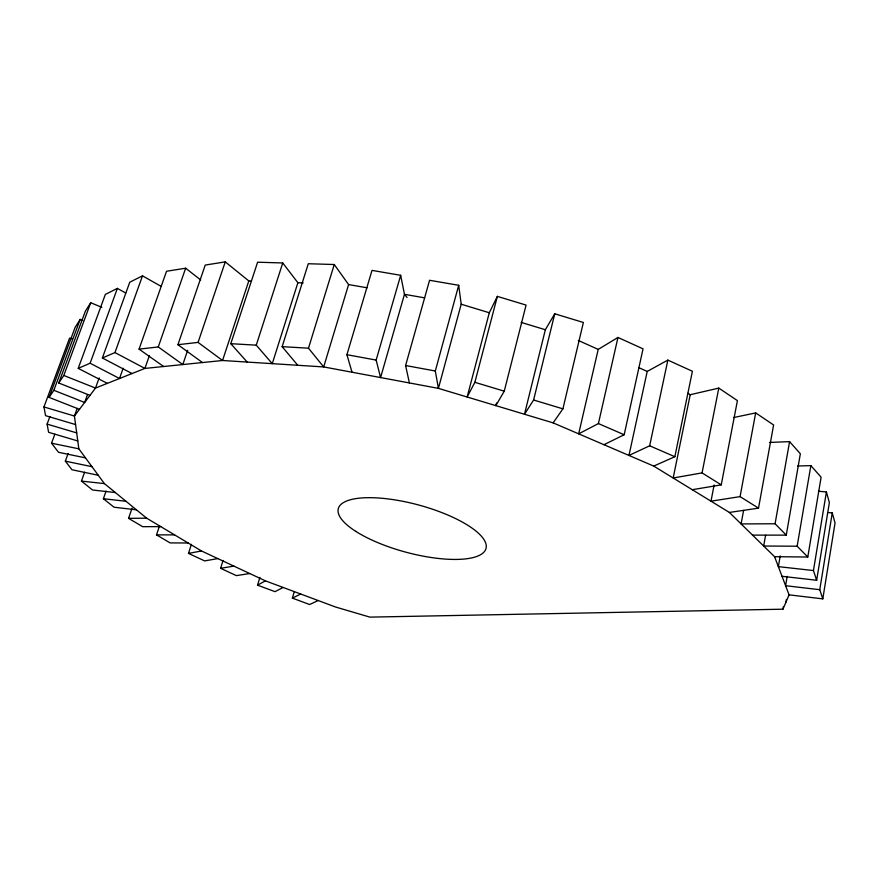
<?xml version="1.0" encoding="UTF-8"?>
<svg xmlns="http://www.w3.org/2000/svg" width="879" height="879" viewBox="0 0 879 879"><rect width="100%" height="100%" fill="white"/><g stroke="black" fill="none" stroke-linecap="round" stroke-linejoin="round"><path stroke-width="1.32" d="M789.067 594.841L782.947 609.191L369.905 617.124L335.503 606.993L265.414 580.854L201.489 550.968L146.65 518.181L104.403 483.604L78.835 448.817L74.429 416.02L95.492 388.078L144.903 368.422L222.552 360.5L323.681 366.928L438.412 388.364L553.111 422.865L653.712 466.079L729.372 512.446L774.564 556.682L789.067 594.841L822.799 598.874L819.766 589.699L832.248 512.918L828.216 512.534M822.799 598.874L835.05 522.961L832.248 512.918M782.013 576.305L816.657 580.272L829.369 502.59L826.403 491.954L818.437 491.24M816.657 580.272L813.449 570.559L826.403 491.954M774.564 556.682L807.79 557.022L821.107 477.187L810.856 465.617L797.66 466.013M787.188 576.371L785.595 585.711L819.766 589.699M782.947 609.191L783.409 606.521M785.969 602.115L786.419 599.412M807.79 557.022L797.154 546.211L810.856 465.617M780.211 555.913L778.344 566.636L813.449 570.559M752.534 535.113L786.265 535.135L800.351 453.773L789.584 441.621L769.477 442.445M786.265 535.135L775.08 523.763L789.584 441.621M765.598 535.267L763.675 546.035L797.154 546.211M729.372 512.446L758.522 508.15L773.608 424.975L755.687 412.91L733.46 417.58M743.59 510.435L741.096 523.928L775.08 523.763M758.522 508.15L740.063 496.624L755.687 412.91M692.256 489.702L721.241 484.867L737.415 400.626L718.802 388.1L690.213 394.726L687.993 393.265M714.122 484.999L710.99 501.184L740.063 496.624M690.213 394.726L673.171 478L702.057 472.891L718.802 388.1M674.852 456.717L692.399 371.257L667.853 360.104L647.219 371.432L628.968 455.443L649.658 445.796L674.852 456.717L653.712 466.079M649.658 445.796L667.853 360.104M603.961 444.697L624.178 434.742L643.043 348.842L617.959 337.459L598.214 349.402L578.668 433.841L598.412 423.579L617.959 337.459M553.111 422.865L562.912 408.845L583.381 322.483L554.748 313.792L545.343 329.735L524.499 414.251L533.608 400.011L554.748 313.792M496.514 403L495.844 405.637L504.26 391.177L526.082 305.09L497.36 296.377L489.295 312.748L467.145 397.011L474.869 382.321L497.36 296.377M458.706 285.29L461.2 304.233L438.412 388.364L435.314 371.004L458.706 285.29L429.567 280.28L405.604 365.521L409.383 382.936M400.67 275.314L404.461 294.322L380.585 377.563L376.146 360.082L400.67 275.314L372.004 270.38L346.919 354.698L352.018 372.224M318.165 600.533L309.606 604.521L292.377 598.116L294.267 591.655M283.115 587.458L275.017 591.666L257.536 585.172L259.898 577.393M348.6 284.576L323.681 366.928L308.485 348.183L282.148 346.656L308.287 263.733L334.262 264.524L348.6 284.576L367.147 287.807M308.485 348.183L334.262 264.524M249.735 573.526L236.363 575.624L220.607 568.317L223.068 560.45M297.882 282.719L272.27 363.664L256.261 345.161L230.803 343.689L257.613 262.206L282.741 262.964L297.882 282.719L303.178 282.906M217.783 558.594L204.653 560.912L188.491 553.407L191.413 544.365M256.261 345.161L282.741 262.964M248.79 280.917L222.552 360.5L198.072 342.403L177.932 344.7L205.236 265.073L225.266 261.876L248.79 280.917L251.493 281.016M188.15 543.002L170.108 542.903L156.517 534.871L159.506 525.884M198.072 342.403L225.266 261.876M160.747 526.609L142.673 526.686L128.565 518.357L132.037 508.161M187.666 350.281L182.821 364.554L158.264 346.952L139.058 349.139L166.538 271.248L185.656 268.205L200.687 279.972M149.419 355.501L144.903 368.422L114.962 352.578L102.36 357.984L132.037 373.542M136.454 509.831L114.017 507.216L103.403 498.712L106.073 491.053M158.264 346.952L185.656 268.205M123.159 368.268L119.511 378.519L90.119 363.236L78.209 368.356L107.337 383.365M115.336 492.548L92.548 490.01L81.439 481.099L84.604 472.199M114.962 352.578L142.497 275.841L161.077 286.334M99.162 377.893L95.492 388.078L63.804 375.465L58.75 382.991L89.988 395.374M87.45 394.748L84.659 402.461L53.839 390.309L49.07 397.396L79.473 409.339M102.36 357.984L129.773 282.203L142.497 275.841M98.261 475.253L71.968 469.76L65.343 461.145L68.112 453.476M90.119 363.236L117.39 288.389L125.708 293.004M77.22 408.361L74.429 416.02L43.95 406.955L69.584 338.107L72.177 338.887M78.209 368.356L105.348 294.41L117.39 288.389M85.483 457.871L58.53 452.3L51.531 443.203L54.828 434.237M63.804 375.465L90.724 302.728L101.854 307.342M77.781 440.972L48.609 432.314L47.103 424.107L49.916 416.503M49.07 397.396L75.111 327.395L80.165 319.407L82.67 320.439M53.839 390.309L80.165 319.407M58.75 382.991L85.362 311.188L90.724 302.728M257.536 585.172L265.414 580.854M292.377 598.116L300.706 594.017M188.491 553.407L201.489 550.968M220.607 568.317L233.869 566.109M128.565 518.357L146.65 518.181M156.517 534.871L174.58 534.882M81.439 481.099L104.403 483.604M103.403 498.712L126.016 501.294M424.645 297.849L404.461 294.322L407.065 297.509M346.919 354.698L376.146 360.082M405.604 365.521L435.314 371.004M51.531 443.203L78.835 448.817M65.343 461.145L91.965 466.683M75.583 424.579L45.554 415.657L43.95 406.955M47.103 424.107L76.693 432.897M474.869 382.321L504.26 391.177M533.608 400.011L562.912 408.845M461.2 304.233L489.295 312.748M521.159 322.406L545.343 329.735M598.412 423.579L624.178 434.742M578.294 340.448L598.214 349.402M638.692 367.598L647.219 371.432M702.057 472.891L721.241 484.867M139.058 349.139L163.648 366.51M177.932 344.7L202.456 362.544M230.803 343.689L247.208 362.071M282.148 346.656L297.761 365.279M355.72 531.334A76.495 24.436 15.1 0 0 482.011 553.792A76.495 24.436 15.1 0 0 398.813 500.547A76.495 24.436 15.1 0 0 355.72 531.334"/></g></svg>
